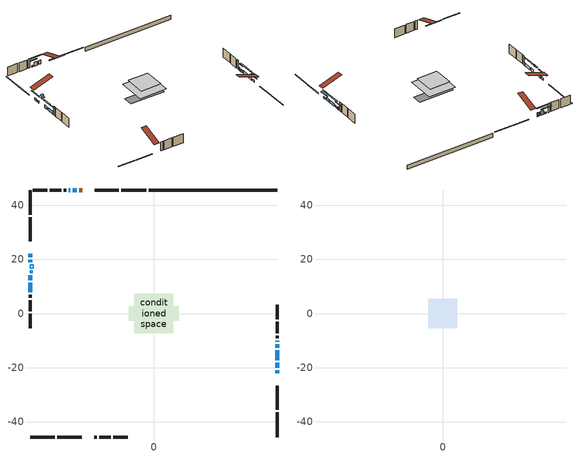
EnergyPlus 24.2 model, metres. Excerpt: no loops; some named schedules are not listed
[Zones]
conditioned space
 floor outside (Floor1 construction): -2.29,-2.29 -2.29,2.29 2.29,2.29 2.29,-2.29 z0.61
 floor adiabatic (AdiabaticFloorConstruction): -7.22,-7.22 -7.22,7.22 7.22,7.22 7.22,-7.22 z3.05
 floor foundation (Slab1 construction): -9.29,-2.6 -9.29,2.6 9.29,2.6 9.29,-2.6 z-1.68
 wall outside (RimJoist1 construction): -2.8,45.68 -11.94,45.68 / -45.68,-45.68 -36.53,-45.68 / -45.68,45.68 -45.68,36.53 / 45.68,-45.68 45.68,-36.53 z0.61:0.91
 wall outside (RimJoist2 construction): -12.87,45.68 -21.79,45.68 / -35.61,-45.68 -26.69,-45.68 / -45.68,35.61 -45.68,26.69 / 45.68,-35.61 45.68,-26.69 z0.61:0.91
 wall outside (AdiabaticWallConstruction 1): -26.41,45.68 -27.52,45.68 z0.61:2.64
 wall outside (AdiabaticWallConstruction): 45.68,-22.07 45.68,-20.95 z0.61:1.53; 45.68,-20.02 45.68,-18.19 / 45.68,-17.26 45.68,-13.61 / -45.68,14.21 -45.68,12.38 / -45.68,11.45 -45.68,7.8 z0.61:2.13; -28.45,45.68 -29.98,45.68 z0.61:2.64; -45.68,22.07 -45.68,20.85 z0.61:1.83; -45.68,19.92 -45.68,18.9 / 45.68,-12.68 45.68,-11.46 / -30.9,45.68 -31.46,45.68 z0.61:1.37; 45.68,-10.53 45.68,-10.12 z0.61:2.14
 wall outside (Wall1 construction): -32.39,45.68 -33.34,45.68 / -22.07,-45.68 -21.11,-45.68 / -45.68,6.87 -45.68,5.91 / 45.68,-9.19 45.68,-8.24 z0.61:5.49
 wall outside (Wall2 construction): -34.27,45.68 -38.47,45.68 / -20.18,-45.68 -15.98,-45.68 / -45.68,4.99 -45.68,0.79 / 45.68,-7.31 45.68,-3.11 z0.61:5.49
 wall outside (Wall3 construction): -39.4,45.68 -44.75,45.68 / -15.06,-45.68 -9.71,-45.68 / -45.68,-0.14 -45.68,-5.49 / 45.68,-2.18 45.68,3.17 z0.61:5.49
 wall foundation (FoundationWall1 construction): 45.68,45.68 -1.87,45.68 z-1.68:0.61
 window (WindowConstruction 8): 45.68,-22.07 45.68,-20.95 z0.61:1.52
 window (WindowConstruction 2): 45.68,-20.02 45.68,-18.19 z0.61:2.13
 window (WindowConstruction 3): -28.45,45.68 -29.97,45.68 z0.61:2.64
 window (WindowConstruction 4): -45.68,22.07 -45.68,20.85 z0.61:1.83
 window (WindowConstruction 5): -45.68,19.92 -45.68,18.9 z0.61:1.37
 window (WindowConstruction 6): 45.68,-17.26 45.68,-13.61 z0.61:2.13
 window (WindowConstruction 7): 45.68,-12.68 45.68,-11.46 z0.61:1.37
 window (WindowConstruction 9): 45.68,-10.53 45.68,-10.12 z0.61:2.13
 window (WindowConstruction 10): -30.9,45.68 -31.46,45.68 z0.61:1.37
 window (WindowConstruction): -45.68,14.21 -45.68,12.38 z0.61:2.13
 window (WindowConstruction 1): -45.68,11.45 -45.68,7.8 z0.61:2.13
 door (Door): -26.41,45.68 -27.52,45.68 z0.61:2.64
 ceiling adiabatic (AdiabaticFloorConstruction): 7.22,-7.22 7.22,7.22 -7.22,7.22 -7.22,-7.22 z3.05
 roof outside (AdiabaticRoofConstruction): -45.68,16.75,5.49 -44.52,16.75,5.87 -44.52,17.97,5.87 -45.68,17.97,5.49; -45.68,15.14,5.49 -45.03,15.14,5.7 -45.03,15.83,5.7 -45.68,15.83,5.49
 skylight (SkylightConstruction): -45.68,16.75,5.49 -44.52,16.75,5.87 -44.52,17.97,5.87 -45.68,17.97,5.49
 skylight (SkylightConstruction 1): -45.68,15.14,5.49 -45.03,15.14,5.7 -45.03,15.82,5.7 -45.68,15.82,5.49
attic - vented
 floor to conditioned space (Floor2 construction Reversed): -5.39,-5.39 -5.39,5.39 5.39,5.39 5.39,-5.39 z5.49
 roof outside (Roof1 construction): -25.48,45.68,5.49 -25.48,35.18,8.99 -22.72,35.18,8.99 -22.72,45.68,5.49; -22.99,-45.68,5.49 -22.99,-35.18,8.99 -25.76,-35.18,8.99 -25.76,-45.68,5.49; -45.68,22.99,5.49 -35.18,22.99,8.99 -35.18,25.76,8.99 -45.68,25.76,5.49; 45.68,-22.99,5.49 35.18,-22.99,8.99 35.18,-25.76,8.99 45.68,-25.76,5.49
shading: 45.68,-19.12 45.68,-23.89 46.14,-23.89 46.14,-19.12 z3.35; 45.68,-15.55 45.68,-22.66 46.09,-22.66 46.09,-15.55 z4.77; -32.61,45.68 -25.81,45.68 -25.81,46.09 -32.61,46.09 z5.28; -45.68,18.21 -45.68,24.71 -46.09,24.71 -46.09,18.21 z4.47; -45.68,18.7 -45.68,20.12 -46.09,20.12 -46.09,18.7 z1.57; 45.68,-10.97 45.68,-19.9 46.09,-19.9 46.09,-10.97 z4.77; 45.68,-11.26 45.68,-12.88 46.09,-12.88 46.09,-11.26 z1.57; 45.68,-8.29 45.68,-12.36 46.14,-12.36 46.14,-8.29 z3.96; -34.1,45.68 -28.26,45.68 -28.26,46.09 -34.1,46.09 z4.01; -45.68,9.74 -45.68,16.85 -46.09,16.85 -46.09,9.74 z4.77; -45.68,5.16 -45.68,14.09 -46.09,14.09 -46.09,5.16 z4.77
[Building]
Building 1: Terrain=Suburbs
[Site:Location]
London AP_ON: Latitude {deg}=43.03; Longitude {deg}=-81.15; Time Zone {hr}=-5; Elevation {m}=278; Keep Site Location Information=Yes
[Site:GroundTemperature:Shallow]
3.98693, 1.93205, 1.76749, 2.74264, 6.6573, 10.5537, 13.9317, 16.0716, 16.2534, 14.513, 11.2211, 7.44421
[Site:WaterMainsTemperature]
Calculation Method=Schedule; Temperature Schedule=mains temperature schedule
[Material] Roughness=Rough; Thermal Absorptance=0.9
Name | Thickness {m} | Conductivity {W/m-K} | Density {kg/m3} | Specific Heat {J/kg-K} | Solar Absorptance | Visible Absorptance
asphalt or fiberglass shingles | 0.00635 | 0.162714 | 1121.4 | 1465.45 | 0.4 | 0.4
asphalt or fiberglass shingles 1 | 0.00635 | 0.162714 | 1121.4 | 1465.45 | 0.7 | 0.7
ceiling loosefill ins | 0.169333 | 0.0480833 | 16.02 | 1046.75 | 0.7 | 0.7
ceiling stud and cavity | 0.1397 | 0.0896465 | 65.682 | 1177.47 | 0.7 | 0.7
concrete 4.0 in. | 0.1016 | 1.803125 | 2242.8 | 837.4 | 0.7 | 0.7
concrete 8.0 in. | 0.2032 | 1.803125 | 2242.8 | 837.4 | 0.7 | 0.7
door material | 0.04445 | 0.053851 | 512.64 | 1214.23 | 0.7 | 0.7
exterior vertical ins | 0.0460229 | 0.029427 | 32.04 | 1214.23 | 0.7 | 0.7
floor covering | 0.0127 | 0.0433444 | 54.468 | 1339.84 | 0.6 | 0.6
floor rigid ins; rim joist rigid ins | 0.051816 | 0.029427 | 32.04 | 1214.23 | 0.7 | 0.7
floor rigid ins 1; roof rigid ins; wall rigid ins | 0.512978 | 0.029427 | 32.04 | 1214.23 | 0.7 | 0.7
floor stud and cavity | 0.1397 | 0.0858448 | 92.3553 | 1139.71 | 0.7 | 0.7
floor stud and cavity 1 | 0.1397 | 1.75129 | 37.0049 | 1207.88 | 0.7 | 0.7
furniture material conditioned space 1 | 0.1524 | 0.115458 | 640.8 | 1214.23 | 0.6 | 0.6
gypsum board | 0.0127 | 0.160291 | 801 | 837.4 | 0.6 | 0.6
gypsum board 1 | 0.0127 | 0.160291 | 801 | 837.4 | 0.7 | 0.7
osb sheathing 0.5 in. | 0.0127 | 0.115458 | 512.64 | 1214.23 | 0.7 | 0.7
osb sheathing 0.75 in. | 0.01905 | 0.115458 | 512.64 | 1214.23 | 0.7 | 0.7
osb sheathing 2.0 in. | 0.0508 | 0.115458 | 512.64 | 1214.23 | 0.7 | 0.7
rim joist stud and cavity | 0.0508 | 0.0451784 | 125.044 | 1163.47 | 0.6 | 0.6
rim joist stud and cavity 1 | 0.0508 | 0.275866 | 125.044 | 1163.47 | 0.6 | 0.6
roof stud and cavity | 0.18415 | 1.78685 | 37.0049 | 1207.88 | 0.6 | 0.6
wall stud and cavity | 0.1397 | 0.0907762 | 139.0536 | 1170.24 | 0.7 | 0.7
wall stud and cavity 1 | 0.1397 | 0.0817921 | 139.0536 | 1170.24 | 0.7 | 0.7
wall stud and cavity 2 | 0.1397 | 0.0815399 | 139.0536 | 1170.24 | 0.7 | 0.7
wall stud and cavity 3 | 0.0889 | 0.380278 | 52.3479 | 1209.89 | 0.7 | 0.7
wall stud and cavity 4 | 0.0889 | 0.391764 | 83.0341 | 1211.67 | 0.7 | 0.7
wood siding | 0.0254 | 0.102417 | 544.68 | 1172.36 | 0.4 | 0.4
wood siding 1; wood siding 2; wood siding 3 | 0.0254 | 0.102417 | 544.68 | 1172.36 | 0.7 | 0.7
[WindowMaterial:SimpleGlazingSystem]
Name | U-Factor {W/m2-K} | Solar Heat Gain Coefficient
SkylightMaterial | 2.97402 | 0.7152
SkylightMaterial 1 | 3.49536 | 0.6776
WindowMaterial | 2.89408 | 0.69
WindowMaterial 1 | 2.92474 | 0.62
WindowMaterial 2 | 2.912814 | 0.59
WindowMaterial 3 | 2.93496 | 0.6
WindowMaterial 4 | 3.01842 | 0.46
WindowMaterial 5 | 2.96562 | 0.56
WindowMaterial 6 | 2.986628 | 0.6
WindowMaterial 7 | 3.14959 | 0.45
WindowMaterial 8 | 2.99458 | 0.59
[Construction]
AdiabaticFloorConstruction: floor stud and cavity 1, floor rigid ins 1, osb sheathing 0.75 in., floor covering
AdiabaticRoofConstruction: asphalt or fiberglass shingles 1, roof rigid ins, osb sheathing 0.75 in., roof stud and cavity
AdiabaticWallConstruction: wood siding 2, wall rigid ins, wall stud and cavity 3, gypsum board
AdiabaticWallConstruction 1: wood siding 3, wall rigid ins, wall stud and cavity 3, gypsum board
Door: door material
Floor1 construction: floor stud and cavity, floor rigid ins, osb sheathing 0.75 in., floor covering
Floor2 construction Reversed: gypsum board, ceiling stud and cavity, ceiling loosefill ins
FoundationWall1 construction: concrete 8.0 in., gypsum board 1
furniture construction conditioned space 1: furniture material conditioned space 1
PartitionWallConstruction: gypsum board, wall stud and cavity 4, gypsum board
RimJoist1 construction: wood siding 1, osb sheathing 2.0 in., rim joist stud and cavity
RimJoist2 construction: wood siding 1, rim joist rigid ins, osb sheathing 2.0 in., rim joist stud and cavity 1
Roof1 construction: asphalt or fiberglass shingles
SkylightConstruction: SkylightMaterial
SkylightConstruction 1: SkylightMaterial 1
Slab1 construction: concrete 4.0 in.
Wall1 construction: wood siding, osb sheathing 0.5 in., wall stud and cavity, gypsum board
Wall2 construction: wood siding, osb sheathing 0.5 in., wall stud and cavity 1, gypsum board
Wall3 construction: wood siding, osb sheathing 0.5 in., wall stud and cavity 2, gypsum board
WindowConstruction; WindowConstruction 2; WindowConstruction 6: WindowMaterial
WindowConstruction 1: WindowMaterial 1
WindowConstruction 10: WindowMaterial 8
WindowConstruction 3: WindowMaterial 2
WindowConstruction 4: WindowMaterial 3
WindowConstruction 5: WindowMaterial 4
WindowConstruction 7: WindowMaterial 5
WindowConstruction 8: WindowMaterial 6
WindowConstruction 9: WindowMaterial 7
[Zone] Multiplier=1; Part of Total Floor Area=Yes
Name | Volume {m3}
attic - vented | 67.5486
conditioned space | 646.8
[Space]
Name | Zone | Volume {m3}
attic - vented 1 | attic - vented | 67.5486
conditioned space 1 | conditioned space | 646.8
[ZoneInfiltration:EffectiveLeakageArea]
infil attic - vented 1: Zone or Space=attic - vented 1; Schedule=Always On Discrete; Effective Air Leakage Area {cm2}=5063.48; Stack Coefficient=0.000243305; Wind Coefficient=1.05389e-05
[ZoneMixing]
whole house fan mix: Zone or Space=attic - vented; Schedule=Always On Continuous; Design Flow Rate Calculation Method=Flow/Zone; Design Flow Rate {m3/s}=0; Source Zone or Space=conditioned space
[SurfaceProperty:ExposedFoundationPerimeter]
Slab1: Exposed Perimeter Calculation Method=TotalExposedPerimeter; Total Exposed Perimeter {m}=47.548
[InternalMass] Zone or ZoneList=conditioned space; Space or SpaceList=conditioned space 1
Name | Construction | Surface Area {m2}
furniture mass conditioned space 1 | furniture construction conditioned space 1 | 130.528
partition wall mass | PartitionWallConstruction | 326.32
[Lights]
interior lighting: Zone or ZoneList or Space or SpaceList=conditioned space 1; Schedule=interior lighting schedule; Design Level Calculation Method=LightingLevel; Lighting Level {W}=343.2; Return Air Fraction=0; Fraction Radiant=0.6; Fraction Visible=0.2; Fraction Replaceable=1
[People]
occupants: Zone or ZoneList or Space or SpaceList=conditioned space 1; Number of People Schedule=occupants schedule; Number of People Calculation Method=People; Number of People=3; Fraction Radiant=0.314171; Sensible Heat Fraction=0.56303; Activity Level Schedule=occupants activity schedule; Carbon Dioxide Generation Rate {m3/s-W}=0; Enable ASHRAE 55 Comfort Warnings=No; Mean Radiant Temperature Calculation Type=EnclosureAveraged
[ElectricEquipment] Zone or ZoneList or Space or SpaceList=conditioned space 1; Design Level Calculation Method=EquipmentLevel
Name | Schedule | Design Level {W} | Fraction Latent | Fraction Radiant | Fraction Lost
clothes dryer | clothes dryer schedule | 140.772 | 0.015 | 0.081 | 0.85
clothes washer | clothes washer schedule | 32.1985 | 0.03 | 0.162 | 0.7
cooking range | cooking range schedule | 215.147 | 0.08 | 0.432 | 0.2
dishwasher | dishwasher schedule | 66.8632 | 0.3 | 0.18 | 0.4
fridge | fridge schedule | 72.9452 | 0 | 0.6 | 0
mech vent house fan | mech vent house fan schedule | 0.95 | 0 | 0 | 1
mech vent house fan cfis | mech vent house fan cfis schedule | 0 | 0 | 0 | 0
misc plug loads | misc plug loads schedule | 494.7 | 0.045 | 0.513 | 0.1
whole house fan | Always On Discrete | 0 | 0 | 0 | 1
[OtherEquipment] Zone or ZoneList or Space or SpaceList=conditioned space 1; Design Level Calculation Method=EquipmentLevel
Name | Fuel Type | Schedule | Design Level {W} | Fraction Latent | Fraction Radiant | Fraction Lost
clothes dryer 1 | Electricity | clothes dryer schedule | 0 | 0.015 | 0.081 | 0.85
cooking range 1 | Electricity | cooking range schedule | 0 | 0.08 | 0.432 | 0.2
general water use latent | None | general water use schedule | 62.594 | 1 | 0 | 0
general water use sensible | None | general water use schedule | -61.6891 | 0 | 0.6 | 0
mech vent house fan latent load | None | Always On Discrete | 0 | 1 | 0 | 0
mech vent house fan sensible load | None | Always On Discrete | 0 | 0 | 0 | 0
water heater energy adjustment1 | NaturalGas | Always On Discrete | 0.01 | 0 | 0 | 1
[ZoneInfiltration:DesignFlowRate] Zone or ZoneList or Space or SpaceList=conditioned space 1; Schedule=Always On Discrete; Design Flow Rate Calculation Method=Flow/Zone; Design Flow Rate {m3/s}=0
infil flow; natural vent flow; whole house fan flow
[AvailabilityManager:Scheduled]
central ac and furnace airloop Availability Manager: Schedule=Always On Discrete
[Foundation:Kiva]
Foundation Kiva 1: Initial Indoor Air Temperature {C}=18; Wall Height Above Grade {m}=0.609996; Wall Depth Below Slab {m}=0.2032; Custom Block Material Name 1=exterior vertical ins; Custom Block Depth 1 {m}=2.28999; Custom Block X Position 1 {m}=0.2159; Custom Block Z Position 1 {m}=0
[Foundation:Kiva:Settings]
Soil Conductivity {W/m-K}=0.849921; Soil Density {kg/m3}=1842.3; Soil Specific Heat {J/kg-K}=418.7; Ground Solar Absorptivity=0.9; Ground Thermal Absorptivity=0.9; Ground Surface Roughness {m}=0.03; Far-Field Width {m}=40; Deep-Ground Boundary Condition=ZeroFlux; Deep-Ground Depth {m}=40; Minimum Cell Dimension {m}=0.2; Maximum Cell Growth Coefficient=3; Simulation Timestep=Timestep
[Exterior:Lights]
exterior lighting: Schedule=exterior lighting schedule; Design Level {W}=75.6
[EnergyManagementSystem:GlobalVariable]
central_ac_and_furnace_airloop_Fan_RTF
infil_program_Qfan
infil_program_Qinf
natural_vent_program_Qnv
natural_vent_program_Qwhf
[EnergyManagementSystem:Sensor]
Name | Output:Variable or Output:Meter Index Key | Output:Variable or Output:Meter
airflow_gain | infil flow | Infiltration Sensible Heat Gain Energy
airflow_gain_1 | natural vent flow | Infiltration Sensible Heat Gain Energy
airflow_gain_2 | whole house fan flow | Infiltration Sensible Heat Gain Energy
airflow_loss | infil flow | Infiltration Sensible Heat Loss Energy
airflow_loss_1 | natural vent flow | Infiltration Sensible Heat Loss Energy
airflow_loss_2 | whole house fan flow | Infiltration Sensible Heat Loss Energy
clg_load_cond |  | Cooling:EnergyTransfer:Zone:CONDITIONED SPACE
clg_sp_s; clg_sp_s_1 | cooling setpoint | Schedule Value
clothes_dryer_exhaust_0_sch_s | clothes dryer exhaust 0 schedule | Schedule Value
cool_season | cooling season schedule | Schedule Value
htg_load_cond |  | Heating:EnergyTransfer:Zone:CONDITIONED SPACE
htg_sp_s; htg_sp_s_1 | heating setpoint | Schedule Value
ig_ee_conv | clothes dryer | Electric Equipment Convective Heating Energy
ig_ee_conv_2 | cooking range | Electric Equipment Convective Heating Energy
ig_ee_conv_4 | fridge | Electric Equipment Convective Heating Energy
ig_ee_conv_5 | misc plug loads | Electric Equipment Convective Heating Energy
ig_ee_conv_6 | whole house fan | Electric Equipment Convective Heating Energy
ig_ee_rad | clothes dryer | Electric Equipment Radiant Heating Energy
ig_ee_rad_2 | cooking range | Electric Equipment Radiant Heating Energy
ig_ee_rad_4 | fridge | Electric Equipment Radiant Heating Energy
ig_ee_rad_5 | misc plug loads | Electric Equipment Radiant Heating Energy
ig_ee_rad_6 | whole house fan | Electric Equipment Radiant Heating Energy
ig_lgt_conv | interior lighting | Lights Convective Heating Energy
ig_lgt_rad | interior lighting | Lights Radiant Heating Energy
ig_lgt_vis | interior lighting | Lights Visible Radiation Heating Energy
ig_oe_conv | clothes dryer 1 | Other Equipment Convective Heating Energy
ig_oe_conv_1 | cooking range 1 | Other Equipment Convective Heating Energy
ig_oe_conv_2 | general water use latent | Other Equipment Convective Heating Energy
ig_oe_conv_3 | general water use sensible | Other Equipment Convective Heating Energy
ig_oe_conv_4 | water heater energy adjustment1 | Other Equipment Convective Heating Energy
ig_oe_rad | clothes dryer 1 | Other Equipment Radiant Heating Energy
ig_oe_rad_1 | cooking range 1 | Other Equipment Radiant Heating Energy
ig_oe_rad_2 | general water use latent | Other Equipment Radiant Heating Energy
ig_oe_rad_3 | general water use sensible | Other Equipment Radiant Heating Energy
ig_oe_rad_4 | water heater energy adjustment1 | Other Equipment Radiant Heating Energy
ig_ppl_conv | occupants | People Convective Heating Energy
ig_ppl_rad | occupants | People Radiant Heating Energy
im_conv | furniture mass conditioned space 1 | Surface Inside Face Convection Heat Gain Energy
im_conv_1 | partition wall mass | Surface Inside Face Convection Heat Gain Energy
im_ig | furniture mass conditioned space 1 | Surface Inside Face Internal Gains Radiation Heat Gain Energy
im_ig_1 | partition wall mass | Surface Inside Face Internal Gains Radiation Heat Gain Energy
im_lgt | furniture mass conditioned space 1 | Surface Inside Face Lights Radiation Heat Gain Energy
im_lgt_1 | partition wall mass | Surface Inside Face Lights Radiation Heat Gain Energy
im_sol | furniture mass conditioned space 1 | Surface Inside Face Solar Radiation Heat Gain Energy
im_sol_1 | partition wall mass | Surface Inside Face Solar Radiation Heat Gain Energy
im_surf | furniture mass conditioned space 1 | Surface Inside Face Net Surface Thermal Radiation Heat Gain Energy
im_surf_1 | partition wall mass | Surface Inside Face Net Surface Thermal Radiation Heat Gain Energy
mv_conv | mech vent house fan | Electric Equipment Convective Heating Energy
mv_conv_1 | mech vent house fan cfis | Electric Equipment Convective Heating Energy
mv_conv_2 | mech vent house fan latent load | Other Equipment Convective Heating Energy
mv_conv_3 | mech vent house fan sensible load | Other Equipment Convective Heating Energy
mv_rad | mech vent house fan | Electric Equipment Radiant Heating Energy
mv_rad_1 | mech vent house fan cfis | Electric Equipment Radiant Heating Energy
mv_rad_2 | mech vent house fan latent load | Other Equipment Radiant Heating Energy
mv_rad_3 | mech vent house fan sensible load | Other Equipment Radiant Heating Energy
natural_vent_s | natural vent schedule | Schedule Value
out_pb_s |  | Site Outdoor Air Barometric Pressure
out_wt_s |  | Site Outdoor Air Humidity Ratio
site_vw_s |  | Site Wind Speed
ss_back_out | Window1 | Surface Window Shortwave from Zone Back Out Window Heat Transfer Rate
ss_back_out_1 | Window10 | Surface Window Shortwave from Zone Back Out Window Heat Transfer Rate
ss_back_out_10 | Window5 | Surface Window Shortwave from Zone Back Out Window Heat Transfer Rate
ss_back_out_11 | Window6 | Surface Window Shortwave from Zone Back Out Window Heat Transfer Rate
ss_back_out_12 | Window7 | Surface Window Shortwave from Zone Back Out Window Heat Transfer Rate
ss_back_out_2 | Window11 | Surface Window Shortwave from Zone Back Out Window Heat Transfer Rate
ss_back_out_3 | Window12 | Surface Window Shortwave from Zone Back Out Window Heat Transfer Rate
ss_back_out_4 | Window13 | Surface Window Shortwave from Zone Back Out Window Heat Transfer Rate
ss_back_out_5 | Window15 | Surface Window Shortwave from Zone Back Out Window Heat Transfer Rate
ss_back_out_6 | Window17 | Surface Window Shortwave from Zone Back Out Window Heat Transfer Rate
ss_back_out_7 | Window18 | Surface Window Shortwave from Zone Back Out Window Heat Transfer Rate
ss_back_out_8 | Window19 | Surface Window Shortwave from Zone Back Out Window Heat Transfer Rate
ss_back_out_9 | Window3 | Surface Window Shortwave from Zone Back Out Window Heat Transfer Rate
ss_conv | Door1 | Surface Inside Face Convection Heat Gain Energy
ss_conv_1 | Window1 | Surface Inside Face Convection Heat Gain Energy
ss_conv_10 | Window3 | Surface Inside Face Convection Heat Gain Energy
ss_conv_11 | Window5 | Surface Inside Face Convection Heat Gain Energy
ss_conv_12 | Window6 | Surface Inside Face Convection Heat Gain Energy
ss_conv_13 | Window7 | Surface Inside Face Convection Heat Gain Energy
ss_conv_2 | Window10 | Surface Inside Face Convection Heat Gain Energy
ss_conv_3 | Window11 | Surface Inside Face Convection Heat Gain Energy
ss_conv_4 | Window12 | Surface Inside Face Convection Heat Gain Energy
ss_conv_5 | Window13 | Surface Inside Face Convection Heat Gain Energy
ss_conv_6 | Window15 | Surface Inside Face Convection Heat Gain Energy
ss_conv_7 | Window17 | Surface Inside Face Convection Heat Gain Energy
ss_conv_8 | Window18 | Surface Inside Face Convection Heat Gain Energy
ss_conv_9 | Window19 | Surface Inside Face Convection Heat Gain Energy
ss_ig | Door1 | Surface Inside Face Internal Gains Radiation Heat Gain Energy
ss_ig_1 | Window1 | Surface Inside Face Internal Gains Radiation Heat Gain Energy
ss_ig_10 | Window3 | Surface Inside Face Internal Gains Radiation Heat Gain Energy
ss_ig_11 | Window5 | Surface Inside Face Internal Gains Radiation Heat Gain Energy
ss_ig_12 | Window6 | Surface Inside Face Internal Gains Radiation Heat Gain Energy
ss_ig_13 | Window7 | Surface Inside Face Internal Gains Radiation Heat Gain Energy
ss_ig_2 | Window10 | Surface Inside Face Internal Gains Radiation Heat Gain Energy
ss_ig_3 | Window11 | Surface Inside Face Internal Gains Radiation Heat Gain Energy
ss_ig_4 | Window12 | Surface Inside Face Internal Gains Radiation Heat Gain Energy
ss_ig_5 | Window13 | Surface Inside Face Internal Gains Radiation Heat Gain Energy
ss_ig_6 | Window15 | Surface Inside Face Internal Gains Radiation Heat Gain Energy
ss_ig_7 | Window17 | Surface Inside Face Internal Gains Radiation Heat Gain Energy
ss_ig_8 | Window18 | Surface Inside Face Internal Gains Radiation Heat Gain Energy
ss_ig_9 | Window19 | Surface Inside Face Internal Gains Radiation Heat Gain Energy
ss_lgt | Door1 | Surface Inside Face Lights Radiation Heat Gain Energy
ss_sol | Door1 | Surface Inside Face Solar Radiation Heat Gain Energy
ss_surf | Door1 | Surface Inside Face Net Surface Thermal Radiation Heat Gain Energy
ss_surf_1 | Window1 | Surface Inside Face Net Surface Thermal Radiation Heat Gain Energy
ss_surf_10 | Window3 | Surface Inside Face Net Surface Thermal Radiation Heat Gain Energy
ss_surf_11 | Window5 | Surface Inside Face Net Surface Thermal Radiation Heat Gain Energy
ss_surf_12 | Window6 | Surface Inside Face Net Surface Thermal Radiation Heat Gain Energy
ss_surf_13 | Window7 | Surface Inside Face Net Surface Thermal Radiation Heat Gain Energy
ss_surf_2 | Window10 | Surface Inside Face Net Surface Thermal Radiation Heat Gain Energy
ss_surf_3 | Window11 | Surface Inside Face Net Surface Thermal Radiation Heat Gain Energy
ss_surf_4 | Window12 | Surface Inside Face Net Surface Thermal Radiation Heat Gain Energy
ss_surf_5 | Window13 | Surface Inside Face Net Surface Thermal Radiation Heat Gain Energy
ss_surf_6 | Window15 | Surface Inside Face Net Surface Thermal Radiation Heat Gain Energy
ss_surf_7 | Window17 | Surface Inside Face Net Surface Thermal Radiation Heat Gain Energy
ss_surf_8 | Window18 | Surface Inside Face Net Surface Thermal Radiation Heat Gain Energy
ss_surf_9 | Window19 | Surface Inside Face Net Surface Thermal Radiation Heat Gain Energy
ss_trans_in | Window1 | Surface Window Transmitted Solar Radiation Rate
ss_trans_in_1 | Window10 | Surface Window Transmitted Solar Radiation Rate
ss_trans_in_10 | Window5 | Surface Window Transmitted Solar Radiation Rate
ss_trans_in_11 | Window6 | Surface Window Transmitted Solar Radiation Rate
ss_trans_in_12 | Window7 | Surface Window Transmitted Solar Radiation Rate
ss_trans_in_2 | Window11 | Surface Window Transmitted Solar Radiation Rate
ss_trans_in_3 | Window12 | Surface Window Transmitted Solar Radiation Rate
ss_trans_in_4 | Window13 | Surface Window Transmitted Solar Radiation Rate
ss_trans_in_5 | Window15 | Surface Window Transmitted Solar Radiation Rate
ss_trans_in_6 | Window17 | Surface Window Transmitted Solar Radiation Rate
ss_trans_in_7 | Window18 | Surface Window Transmitted Solar Radiation Rate
ss_trans_in_8 | Window19 | Surface Window Transmitted Solar Radiation Rate
ss_trans_in_9 | Window3 | Surface Window Transmitted Solar Radiation Rate
ss_trans_out | Window1 | Surface Inside Face Initial Transmitted Diffuse Transmitted Out Window Solar Radiation Rate
ss_trans_out_1 | Window10 | Surface Inside Face Initial Transmitted Diffuse Transmitted Out Window Solar Radiation Rate
ss_trans_out_10 | Window5 | Surface Inside Face Initial Transmitted Diffuse Transmitted Out Window Solar Radiation Rate
ss_trans_out_11 | Window6 | Surface Inside Face Initial Transmitted Diffuse Transmitted Out Window Solar Radiation Rate
ss_trans_out_12 | Window7 | Surface Inside Face Initial Transmitted Diffuse Transmitted Out Window Solar Radiation Rate
ss_trans_out_2 | Window11 | Surface Inside Face Initial Transmitted Diffuse Transmitted Out Window Solar Radiation Rate
ss_trans_out_3 | Window12 | Surface Inside Face Initial Transmitted Diffuse Transmitted Out Window Solar Radiation Rate
ss_trans_out_4 | Window13 | Surface Inside Face Initial Transmitted Diffuse Transmitted Out Window Solar Radiation Rate
ss_trans_out_5 | Window15 | Surface Inside Face Initial Transmitted Diffuse Transmitted Out Window Solar Radiation Rate
ss_trans_out_6 | Window17 | Surface Inside Face Initial Transmitted Diffuse Transmitted Out Window Solar Radiation Rate
ss_trans_out_7 | Window18 | Surface Inside Face Initial Transmitted Diffuse Transmitted Out Window Solar Radiation Rate
